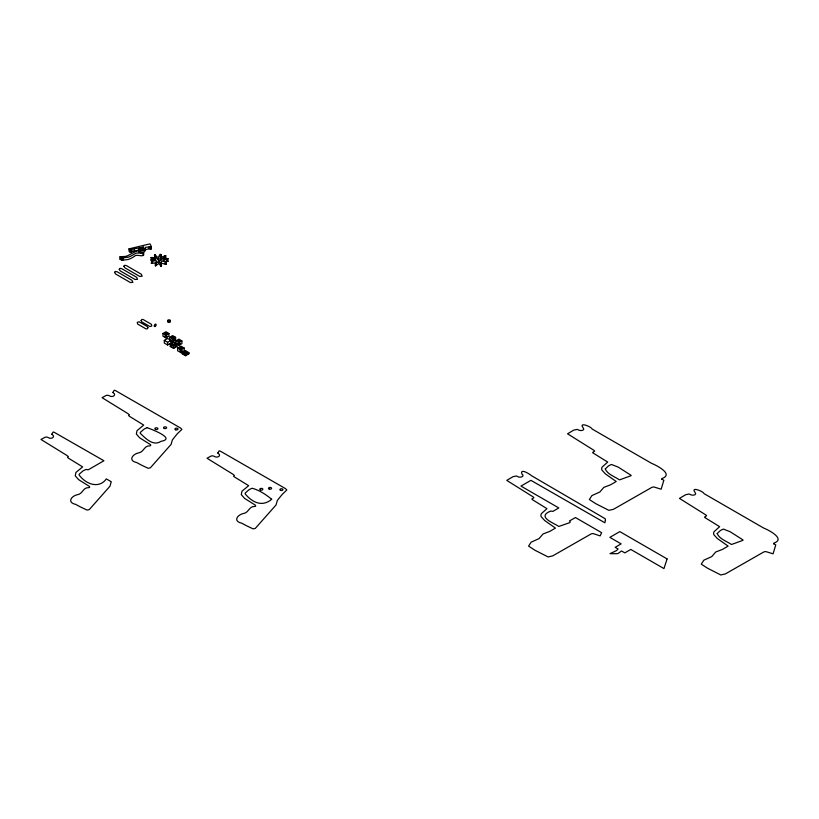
<?xml version="1.0" encoding="UTF-8"?>
<svg xmlns="http://www.w3.org/2000/svg" width="819" height="819" viewBox="0 0 819 819"><rect width="100%" height="100%" fill="white"/><g stroke="black" fill="none" stroke-linecap="round" stroke-linejoin="round"><path stroke-width="1.23" d="M160.882 254.617L160.995 257.279M605.364 520.065L605.343 519.277A2.938 1.689 0 0 0 605.036 518.642L531.388 475.634C529.463 473.812 519.748 467.966 521.898 474.047C525.706 476.719 519.031 478.306 517.137 476.228A4.177 2.406 0 0 0 516.175 476.034L513.042 476.668L506.777 480.395L533.128 496.887L533.906 497.706L531.889 499.006L532.217 499.549L546.949 508.66L541.461 513.574A8.896 5.139 0 0 0 541.216 516.717L544.615 520.464L555.446 528.101L549.764 531.398L543.028 533.978L539.056 538.605L531.142 542.178L528.583 546.109L534.909 550.225L548.126 556.951L552.712 555.876L591.318 533.834L593.038 533.538L600.112 535.892L601.637 532.678L575.429 517.536L569.471 520.976L570.3 521.928L569.635 522.696L559.08 526.361A1.126 0.645 0 0 1 558.538 526.32C554.34 523.28 538.902 517.874 547.737 512.489A40.663 23.475 0 0 1 548.781 511.936L549.569 511.558M165.776 255.702L165.612 258.456L164.824 259.039M165.622 256.132L162.674 258.272M160.944 258.487L160.995 259.582M151.351 263.329L151.761 260.637M155.364 265.325C156.91 258.784 157.565 260.831 151.372 261.159M155.497 265.305L156.05 263.923M142.127 253.03A2.713 1.566 0 0 0 144.021 252.057L145.198 250.123A2.262 1.3 0 0 1 145.741 249.6L149.283 248.781C152.447 251.3 151.402 245.055 149.887 243.888L129.013 248.853L129.013 251.157L130.344 252.487L131.45 252.293L132.054 249.201A1.822 1.054 0 0 1 133.466 248.935L143.816 247.082L141.513 247.625A2.713 1.566 0 0 0 138.872 248.781L138.923 249.785L128.102 255.497A9.04 5.221 0 0 1 125.614 256.378L119.983 256.808L119.983 259.111L121.724 260.278L121.294 257.186L122.574 257.156L122.758 260.196L128.214 259.5A25.194 14.547 0 0 0 134.285 256.429C136.66 253.122 144.963 258.865 143.612 252.969L140.54 252.242A1.618 0.932 0 0 0 142.69 252.109M131.45 252.293L132.054 251.505A1.822 1.054 0 0 1 133.466 251.228L138.646 250.266M155.375 263.216L155.405 265.909M154.494 254.904L154.996 258.517M165.776 258.005L162.705 258.384M143.601 252.999L136.343 253.071L134.285 254.125A25.194 14.547 0 0 1 128.214 257.197L122.758 257.893M161.497 263.994L161.241 260.892L166.39 262.131M161.497 266.298L161.241 263.196L166.39 264.435M165.694 255.6L161.036 257.289M165.028 255.723L164.752 258.241L164.476 255.886M155.518 255.159L155.415 257.575M160.626 263.616L158.835 261.2L155.528 263.646M160.626 265.909L160.708 263.513M168.12 258.824L162.776 259.746L166.441 262.06M165.755 263.8L166.441 264.363M151.269 246.724L145.741 247.297A2.262 1.3 0 0 0 145.198 247.829L145.158 250.88M167.547 259.05L167.506 261.404L165.428 261.742M155.682 259.254L151.884 260.606M168.1 261.148L167.547 261.353M160.872 256.941L160.872 257.545M160.084 256.49L160.893 256.849M154.678 257.934L154.494 255.293M150.993 257.647L151.863 257.453M150.993 259.94L151.863 259.756M143.663 249.662L141.513 249.928A2.713 1.566 0 0 0 140.233 250.123M151.914 262.909L152.703 262.602M162.971 333.487L165.96 331.756L168.949 333.487L168.949 336.169L165.96 337.889L162.971 336.169L162.971 333.487L165.96 335.206L168.949 333.487M164.302 340.387L167.619 338.472L170.936 340.387L170.936 343.069L167.619 344.983L164.302 343.069L164.302 340.387L167.619 342.301L170.936 340.387M169.615 337.315L172.604 335.595L175.594 337.315L175.594 339.998L172.604 341.728L169.615 339.998L169.615 337.315L172.604 339.046L175.594 337.315M170.28 343.837L173.597 341.922L176.914 343.837L176.914 346.519L173.597 348.433L170.28 346.519L170.28 343.837L173.597 345.751L176.914 343.837M175.921 340.96L178.911 339.24L181.9 340.96L181.9 343.642L178.911 345.372L175.921 343.642L175.921 340.96L178.911 342.69L181.9 340.96M170.28 346.519L173.597 344.604L176.914 346.519M177.58 348.055L180.907 346.14L184.224 348.055L184.224 350.737L180.907 352.661L177.58 350.737L177.58 348.055L180.907 349.969L184.224 348.055M182.227 352.661L185.555 350.737L188.872 352.661L188.872 353.808L185.555 355.722L182.227 353.808L182.227 352.661L185.555 354.576L188.872 352.661M182.227 353.808L185.555 351.894L188.872 353.808M145.158 248.577L144.021 249.754A2.713 1.566 0 0 1 140.418 250.655L138.237 251.658L140.397 251.883M168.11 258.753L165.612 258.394M168.11 261.056L166.881 260.862L166.881 258.558M156.449 257.862L152.017 257.524M161.568 259.459L161.036 259.592M154.525 254.883L155.467 255.057M154.525 257.186L155.211 257.35M147.225 427.702C151.474 429.289 176.515 438.646 160.995 441.328C153.276 446.642 145.465 438.298 140.315 433.364A4.945 2.856 0 0 1 140.325 432.412L144.021 429.176A52.334 30.211 0 0 1 144.902 428.706L146.161 428.091A7.105 4.105 0 0 1 147.225 427.692M165.028 258.026L165.694 257.903M158.466 260.565L159.879 260.493M160.043 262.336L159.48 262.418A1.72 0.993 0 0 1 158.139 262.152M156.081 262.827L151.372 263.452M141.892 249.406L143.141 249.16M129.013 248.853L130.344 250.184L131.45 249.99M150.993 257.76L151.863 258.057L151.873 260.473L153.03 260.882M150.993 260.063L151.873 260.473M155.528 265.94L158.794 263.493L160.708 265.817M123.618 259.019L119.983 259.111M152.017 259.828L152.805 259.879M121.294 257.186L121.294 259.48L122.574 259.449L122.758 260.196M161.363 264.025L160.698 263.708M161.363 266.329L160.698 266.011M158.436 259.377L157.258 258.569M151.873 258.169L155.692 259.162M155.415 255.282C159.736 260.831 158.763 252.713 160.893 254.545M142.475 254.832L143.612 255.272M121.724 257.975L119.983 256.808M152.037 260.657L152.078 262.981M172.604 338.278L175.594 339.998M150.952 248.003L151.269 249.027M156.511 257.79L154.678 255.63M121.294 259.48L121.724 260.278M152.037 257.596L152.047 259.93M185.555 350.737L185.555 351.894M185.555 354.576L185.555 355.722M180.907 349.969L180.907 352.661M178.911 339.24L178.911 341.922M178.911 342.69L178.911 345.372M173.597 345.751L173.597 348.433M172.604 339.046L172.604 341.728M167.619 342.301L167.619 344.983M167.485 258.64L167.485 260.933M167.045 259.101L167.045 261.404M166.124 261.783L166.124 264.087M165.96 335.206L165.96 337.889M165.755 261.496L165.704 264.394M165.213 256.245L165.213 258.538M165.274 261.978L165.274 264.281M160.893 263.738L160.893 266.042M160.698 254.453L160.698 256.746M160.616 254.729L160.616 257.033M151.669 257.545L151.669 259.848M151.351 257.985L151.351 260.278M149.283 246.478L149.283 248.781M144.175 249.007L144.175 251.31M142.793 247.829L142.793 250.133M140.387 250.655L140.387 252.958M134.326 249.119L134.326 251.413M130.344 250.184L130.344 252.487M122.574 257.156L122.574 259.449M184.367 353.409A1.433 0.829 0 0 1 186.681 353.327A1.433 0.829 0 0 1 186.108 354.617A1.433 0.829 0 0 1 184.152 353.91M182.402 350.767A1.413 0.809 0 0 1 181.091 351.576A1.413 0.809 0 0 1 179.596 350.88M605.343 520.065A28.849 16.656 0 0 1 604.842 522.778L530.917 480.343L520.966 486.097L558.824 507.954L552.866 511.394L550.941 511.046A7.33 4.228 0 0 0 549.569 511.558M169.953 321.161A1.351 0.706 -4.2 0 1 169.932 322.205A1.351 0.706 -4.2 0 1 167.967 322.225A1.351 0.706 -4.2 0 1 168.253 321.181M167.26 336.138A1.351 0.778 0 0 1 165.868 336.967A1.351 0.778 0 0 1 164.588 336.077M173.874 339.998A1.269 0.737 0 0 1 172.604 340.776A1.269 0.737 0 0 1 171.345 339.998M180.313 343.56A1.362 0.788 0 0 1 179.003 344.41A1.362 0.788 0 0 1 177.59 343.622M175.215 346.509A1.648 0.952 0 0 1 173.577 347.522A1.648 0.952 0 0 1 171.939 346.509M114.578 272.297L115.571 273.966L130.405 282.545L132.893 282.371L131.992 280.354L117.158 271.775L115.418 271.427L114.578 272.297M119.226 269.236L120.219 270.894L135.053 279.474L137.541 279.31L136.65 277.283L121.806 268.704L120.065 268.356L119.226 269.236M123.874 266.165L124.867 267.823L139.701 276.412L142.199 276.238L141.298 274.222L126.454 265.632L124.795 265.274L123.874 266.165M661.824 479.156L663.851 480.292L661.148 489.199L653.808 486.947L652.088 487.244L613.482 509.285L608.906 510.36L595.689 503.634L589.352 499.518L591.912 495.587L599.825 492.014L603.808 487.397L610.544 484.807L616.216 481.511L605.384 473.873L601.985 470.126A8.896 5.139 0 0 1 602.231 466.984L607.718 462.07L592.987 452.958L592.659 452.426L594.676 451.115L593.898 450.296L567.547 433.804L573.812 430.088L576.955 429.443A4.177 2.406 0 0 1 577.907 429.637C579.576 431.347 585.81 430.712 583.159 427.815C578.286 421.621 591.226 426.515 592.157 429.043L651.607 463.359C656.899 465.479 674.068 474.355 661.957 478.542A8.774 5.068 0 0 0 661.834 479.013L661.824 479.156M773.73 543.775L775.767 544.911L773.064 553.818L765.724 551.556L764.004 551.852L725.399 573.904L720.812 574.969L707.596 568.243L701.269 564.137L703.828 560.196L711.742 556.623L715.714 552.006L722.45 549.416L728.132 546.119L717.301 538.482L713.902 534.735A8.896 5.139 0 0 1 714.148 531.603L719.635 526.689L704.903 517.577L704.575 517.035L706.592 515.735L705.814 514.916L679.463 498.413L685.728 494.696L688.861 494.052A4.177 2.406 0 0 1 689.823 494.246C691.492 495.956 697.716 495.321 695.075 492.424C690.192 486.23 703.142 491.124 704.074 493.652L763.523 527.979C768.785 530.077 785.984 538.974 773.863 543.151A8.774 5.068 0 0 0 773.75 543.621L773.73 543.775M51.781 434.224C56.337 436.896 50.973 439.926 47.799 437.336A4.177 2.406 0 0 0 47.072 437.172A4.617 2.672 0 0 0 46.366 437.09L46.12 437.08A2.447 1.413 0 0 0 45.311 437.141L40.981 439.455L66.708 455.323L68.356 456.633L67.486 457.268L68.315 458.087L82.617 466.881L75.911 472.45L75.256 475.819L78.563 479.606L89.476 486.455L89.619 487.325A4.371 2.518 0 0 1 88.647 487.684C83.18 487.11 82.606 494.113 77.58 494.656C71.54 495.833 66.544 502.457 75.717 504.391A282.739 163.237 0 0 0 80.712 507.074L87.111 510.094L89.281 509.592L110.002 486.179L111.118 482.166A6.716 3.88 0 0 1 111.261 481.746L106.347 478.91C99.222 488.81 86.364 484.664 79.218 475.153A4.945 2.856 0 0 1 79.228 474.211L82.924 470.966A52.334 30.211 0 0 1 83.804 470.495L85.074 469.891A6.921 4.003 0 0 1 86.21 469.461L88.257 469.799L103.921 460.749L54.474 432.442L53.204 431.982L51.781 434.224M112.879 392.434C117.424 395.106 112.06 398.136 108.886 395.546A4.177 2.406 0 0 0 107.934 395.352A4.617 2.672 0 0 0 107.453 395.301L107.207 395.29A2.447 1.413 0 0 0 106.398 395.352L102.068 397.665L127.805 413.534L129.453 414.844L128.573 415.479L129.412 416.298L143.704 425.092L137.008 430.661L136.343 434.029L139.66 437.817L150.563 444.666L150.706 445.536A4.371 2.518 0 0 1 149.734 445.894C144.267 445.321 143.704 452.323 138.677 452.866C132.627 454.043 127.631 460.667 136.804 462.602A282.739 163.237 0 0 0 141.81 465.284L148.198 468.304L150.379 467.803L171.089 444.389L172.389 439.895L175.768 435.636A21.888 12.633 0 0 1 176.157 435.186L176.249 435.073A12.05 6.951 0 0 0 176.515 434.756L176.761 434.439A20.762 11.988 0 0 1 177.621 433.456L181.879 429.412L180.569 428.04L115.561 390.653L114.23 390.233L112.879 392.434M141.114 320.516L141.728 321.826L149.949 326.566L151.771 326.003L151.433 324.314L143.079 319.482L141.83 319.482L141.114 320.516M147.942 327.723L147.318 328.818L145.966 328.869L137.612 324.037L137.275 322.348L139.097 321.785L147.318 326.525L147.942 327.723M217.813 453.02C222.369 455.692 217.004 458.722 213.831 456.132A4.177 2.406 0 0 0 212.868 455.937A4.617 2.672 0 0 0 212.397 455.886L212.152 455.876A2.447 1.413 0 0 0 211.343 455.937L207.012 458.251L232.739 474.119L234.388 475.429L233.538 476.177L234.347 476.883L248.648 485.677L241.943 491.246L241.288 494.615L244.594 498.402L255.508 505.251L255.651 506.122A4.371 2.518 0 0 1 254.678 506.48C249.211 505.907 248.638 512.909 243.612 513.462C237.571 514.629 232.576 521.253 241.748 523.187A282.739 163.237 0 0 0 246.744 525.87L253.143 528.89L255.313 528.388L276.034 504.975L277.324 500.481L280.712 496.222A21.888 12.633 0 0 1 281.091 495.771L281.183 495.659A12.05 6.951 0 0 0 281.46 495.341L281.705 495.024A20.762 11.988 0 0 1 282.555 494.041L286.814 490.008L285.503 488.626L220.506 451.238L219.164 450.819L217.813 453.02M605.261 468.918C607.514 474.355 614.547 476.566 619.307 479.729A1.126 0.645 0 0 0 619.85 479.77L630.927 475.757A1.177 0.686 0 0 0 631.07 475.317L618.263 467.137L611.558 464.496A7.535 4.351 0 0 0 610.339 464.967L609.551 465.346A40.663 23.475 0 0 0 608.507 465.898L605.261 468.918M717.178 533.527C719.43 538.963 726.463 541.175 731.213 544.338A1.126 0.645 0 0 0 731.766 544.389L742.843 540.366A1.177 0.686 0 0 0 742.987 539.926L730.169 531.746L723.474 529.115A7.535 4.351 0 0 0 722.256 529.576L721.467 529.954A40.663 23.475 0 0 0 720.423 530.507L717.178 533.527M667.086 558.906L663.963 568.601L630.773 549.436L624.825 552.876L621.508 550.962L618.14 553.439A1.914 1.106 0 0 1 617.516 553.603L616.492 553.675A40.407 23.331 0 0 1 615.468 553.705L610.012 553.654L615.96 550.87A14.261 8.231 0 0 0 618.079 548.986L615.192 547.317L621.15 543.877L609.858 537.366L619.809 531.613L667.086 558.906M271.673 499.262C262.223 507.401 252.15 502.385 245.25 493.949A4.945 2.856 0 0 1 245.26 493.007L248.956 489.762A52.334 30.211 0 0 1 249.836 489.291L251.105 488.687A7.105 4.105 0 0 1 252.17 488.278C259.173 489.997 266.206 494.758 271.673 499.262M160.299 259.951L159.48 260.125A1.72 0.993 0 0 1 157.719 258.773A1.72 0.993 0 0 1 160.606 258.466L161.005 258.906A1.72 0.993 0 0 1 160.299 259.951M184.859 353.419A1.433 0.829 0 0 0 187.008 352.702A1.433 0.829 0 0 0 184.859 351.986A1.433 0.829 0 0 0 184.859 353.419M180.293 348.792A1.413 0.809 0 0 0 182.402 348.085A1.413 0.809 0 0 0 180.293 347.379A1.413 0.809 0 0 0 180.293 348.792M140.612 250A1.618 0.932 0 0 0 143.079 249.232A1.618 0.932 0 0 0 140.694 248.382A1.618 0.932 0 0 0 140.612 250M280.63 490.397A1.546 0.891 0 0 0 282.954 489.639A1.546 0.891 0 0 0 280.661 488.851A1.546 0.891 0 0 0 280.63 490.397M269.267 489.076A1.546 0.891 0 0 0 271.601 488.319A1.546 0.891 0 0 0 269.297 487.53A1.546 0.891 0 0 0 269.267 489.076M260.524 490.018A1.546 0.891 0 0 0 262.858 489.26A1.546 0.891 0 0 0 260.555 488.472A1.546 0.891 0 0 0 260.524 490.018M155.59 429.432A1.546 0.891 0 0 0 157.913 428.675A1.546 0.891 0 0 0 155.62 427.887A1.546 0.891 0 0 0 155.59 429.432M164.332 428.491A1.546 0.891 0 0 0 166.656 427.733A1.546 0.891 0 0 0 164.363 426.945A1.546 0.891 0 0 0 164.332 428.491M175.686 429.811A1.546 0.891 0 0 0 178.02 429.054A1.546 0.891 0 0 0 175.716 428.265A1.546 0.891 0 0 0 175.686 429.811M155.375 326.32A1.351 0.778 -60 0 0 155.897 324.201A1.351 0.778 -60 0 0 154.279 325.522A1.351 0.778 -60 0 0 155.375 326.32M168.202 321.161A1.351 0.706 -4.2 0 0 170.28 320.495A1.351 0.706 -4.2 0 0 168.325 319.932A1.351 0.706 -4.2 0 0 168.202 321.161M165.243 334.183A1.351 0.778 0 0 0 167.271 333.507A1.351 0.778 0 0 0 165.243 332.831A1.351 0.778 0 0 0 165.243 334.183M171.97 338.001A1.269 0.737 0 0 0 173.874 337.367A1.269 0.737 0 0 0 171.97 336.732A1.269 0.737 0 0 0 171.97 338.001M178.276 341.615A1.362 0.788 0 0 0 180.313 340.939A1.362 0.788 0 0 0 178.276 340.254A1.362 0.788 0 0 0 178.276 341.615M172.758 344.707A1.648 0.952 0 0 0 175.225 343.888A1.648 0.952 0 0 0 172.758 343.069A1.648 0.952 0 0 0 172.758 344.707"/></g></svg>
